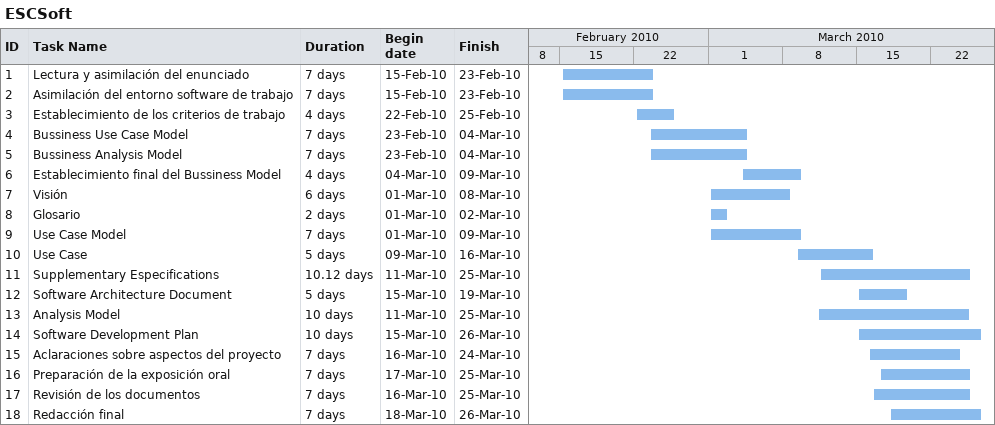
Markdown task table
ESCSoft

| ID | Task | Duration | Start | Finish |
|---|---|---|---|---|
| 1 | Lectura y asimilación del enunciado | 7d | 2010-02-15 | 2010-02-23 |
| 2 | Asimilación del entorno software de trabajo | 7d | 2010-02-15 | 2010-02-23 |
| 3 | Establecimiento de los criterios de trabajo | 4d | 2010-02-22 | 2010-02-25 |
| 4 | Bussiness Use Case Model | 7d | 2010-02-23 | 2010-03-04 |
| 5 | Bussiness Analysis Model | 7d | 2010-02-23 | 2010-03-04 |
| 6 | Establecimiento final del Bussiness Model | 4d | 2010-03-04 | 2010-03-09 |
| 7 | Visión | 6d | 2010-03-01 | 2010-03-08 |
| 8 | Glosario | 2d | 2010-03-01 | 2010-03-02 |
| 9 | Use Case Model | 7d | 2010-03-01 | 2010-03-09 |
| 10 | Use Case | 5d | 2010-03-09 | 2010-03-16 |
| 11 | Supplementary Especifications | 10.12d | 2010-03-11 | 2010-03-25 |
| 12 | Software Architecture Document | 5d | 2010-03-15 | 2010-03-19 |
| 13 | Analysis Model | 10d | 2010-03-11 | 2010-03-25 |
| 14 | Software Development Plan | 10d | 2010-03-15 | 2010-03-26 |
| 15 | Aclaraciones sobre aspectos del proyecto | 7d | 2010-03-16 | 2010-03-24 |
| 16 | Preparación de la exposición oral | 7d | 2010-03-17 | 2010-03-25 |
| 17 | Revisión de los documentos | 7d | 2010-03-16 | 2010-03-25 |
| 18 | Redacción final | 7d | 2010-03-18 | 2010-03-26 |
